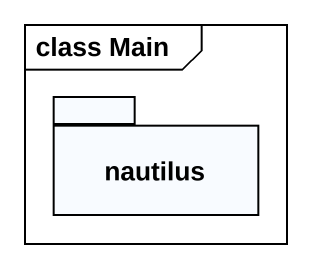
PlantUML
@startuml
mainframe class Main
package nautilus {
}
@enduml
